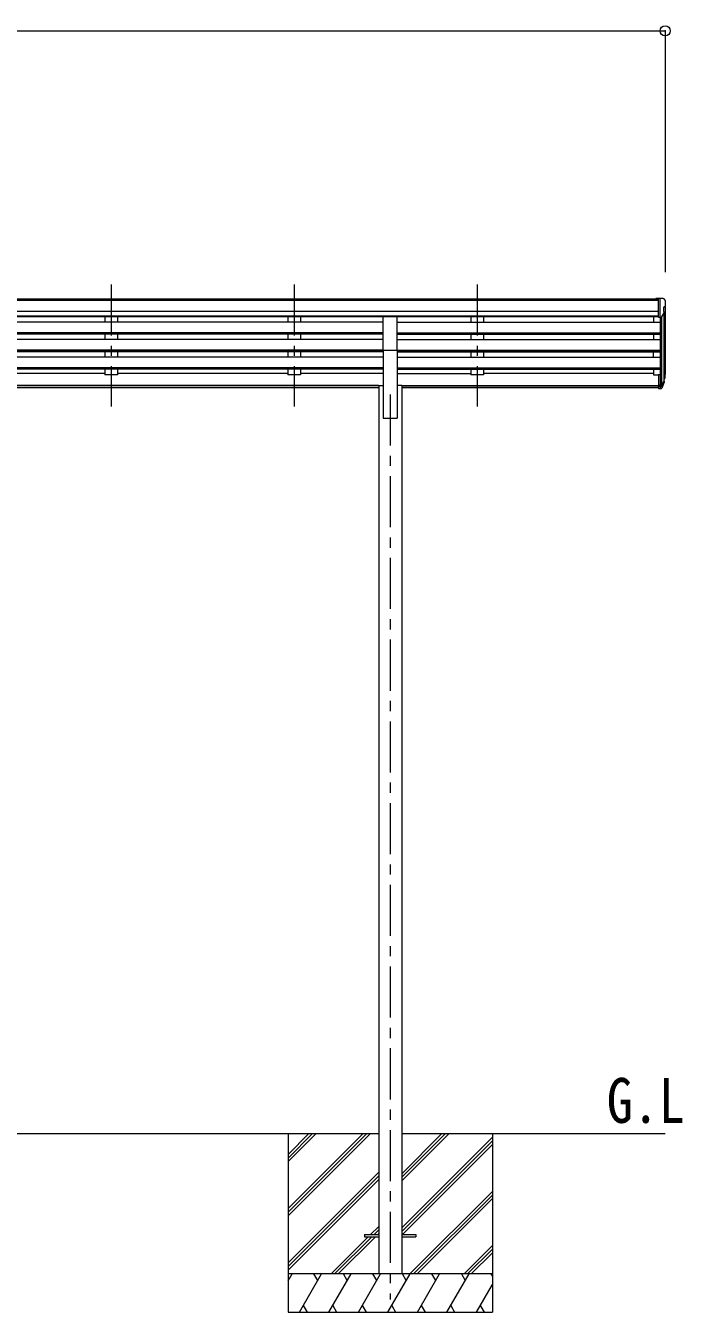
# Model space of a CAD drawing. Units: millimetres at full size, sheet at 1:40; details may follow other scales. Extents: x -11243 to 11243, y -7760 to 7760.
# Drawn here: x 4510 to 7080, y -4927 to 110 of the extents above; entities that cross this region are included whole.
import ezdxf
from ezdxf.enums import TextEntityAlignment as Align

# ---------------------------------------------------------------- set-up
doc = ezdxf.new("R2010")
doc.units = ezdxf.units.MM
doc.header["$LTSCALE"] = 40
doc.header["$PDMODE"] = 32
doc.header["$PDSIZE"] = 40
doc.linetypes.add('CHAIN1', pattern=[8, 5, -1, 1, -1])
for name, color, linetype, lineweight in [('0-0_0', 7, 'Continuous', 9), ('0-1_本体', 5, 'CHAIN1', 9), ('0-3_ELV2', 4, 'Continuous', 9), ('0-6_OTH_LINE', 6, 'Continuous', 9)]:
    doc.layers.add(name, color=color, linetype=linetype, lineweight=lineweight)
doc.layers.add('0-7_SHAPE', color=7, linetype='Continuous')
doc.styles.add('ＭＳ ゴシック', font='')
doc.styles.get('ＭＳ ゴシック').set_extended_font_data('MS Gothic')

msp = doc.modelspace()

# ---------------------------------------------------------------- linework, layer by layer
at = {"layer": '0-0_0'}
for p, q in [((3081.72, -4226.61), (5891.32, -4226.61)), ((5536.52, -4226.61), (5536.52, -4926.61)), ((5536.52, -4520.79), (5830.69, -4226.61)), ((5536.52, -4534.93), (5844.84, -4226.61)), ((5536.52, -4549.07), (5858.98, -4226.61)), ((5536.52, -4336.94), (5646.85, -4226.61)), ((5536.52, -4322.8), (5632.7, -4226.61)), ((5536.52, -4308.66), (5618.56, -4226.61)), ((5981.72, -4226.61), (7012.52, -4226.61)), ((5981.72, -4412.24), (6167.35, -4226.61)), ((5981.72, -4398.1), (6153.2, -4226.61)), ((5981.72, -4383.96), (6139.06, -4226.61)), ((6336.52, -4226.61), (6336.52, -4926.61)), ((5981.72, -4596.09), (6336.52, -4241.29)), ((5981.72, -4610.23), (6336.52, -4255.44)), ((5983.98, -4622.11), (6336.52, -4269.58)), ((5536.52, -4732.92), (5891.32, -4378.12)), ((5536.52, -4747.06), (5891.32, -4392.27)), ((5536.52, -4761.21), (5891.32, -4406.41)), ((6013.32, -4776.61), (6336.52, -4453.42)), ((6027.47, -4776.61), (6336.52, -4467.57)), ((6041.61, -4776.61), (6336.52, -4481.71)), ((5704.96, -4776.61), (5850.46, -4631.11)), ((5719.1, -4776.61), (5864.6, -4631.11)), ((5733.24, -4776.61), (5878.74, -4631.11)), ((5859.46, -4622.11), (5891.32, -4590.26)), ((5873.6, -4622.11), (5891.32, -4604.4)), ((5887.74, -4622.11), (5891.32, -4618.54)), ((6225.46, -4776.61), (6336.52, -4665.56)), ((6239.6, -4776.61), (6336.52, -4679.7)), ((6253.74, -4776.61), (6336.52, -4693.84)), ((6336.52, -4776.61), (5536.52, -4776.61)), ((5536.52, -4804.12), (5552.39, -4776.61)), ((5581.26, -4926.61), (5667.86, -4776.61)), ((5652.86, -4802.59), (5637.86, -4776.61)), ((5696.73, -4926.61), (5783.33, -4776.61)), ((5768.33, -4802.6), (5753.33, -4776.61)), ((5812.2, -4926.61), (5898.8, -4776.61)), ((5883.8, -4802.6), (5868.8, -4776.61)), ((5927.67, -4926.61), (6014.27, -4776.61)), ((5999.27, -4802.59), (5984.27, -4776.61)), ((6043.14, -4926.61), (6129.74, -4776.61)), ((6114.74, -4802.59), (6099.74, -4776.61)), ((6158.61, -4926.61), (6245.21, -4776.61)), ((6215.21, -4776.61), (6230.21, -4802.59)), ((6330.68, -4776.61), (6336.52, -4786.71)), ((6274.08, -4926.61), (6336.52, -4818.48)), ((5536.52, -4926.61), (6336.52, -4926.61)), ((5596.26, -4900.63), (5611.26, -4926.61)), ((5711.73, -4900.63), (5726.73, -4926.61)), ((5827.2, -4900.63), (5842.2, -4926.61)), ((5942.67, -4900.63), (5957.67, -4926.61)), ((6058.14, -4900.63), (6073.14, -4926.61)), ((6173.61, -4900.63), (6188.61, -4926.61)), ((6289.08, -4900.63), (6304.08, -4926.61))]:
    msp.add_line(p, q, dxfattribs=at)
at = {"layer": '0-1_本体'}
for p, q in [((4844.51, -902.21), (4844.51, -1379.73)), ((4844.52, -902.21), (4844.52, -1379.73)), ((5560.51, -902.21), (5560.51, -1379.73)), ((5560.52, -902.21), (5560.52, -1379.73)), ((6276.51, -902.21), (6276.51, -1379.73)), ((6276.52, -902.21), (6276.52, -1379.73)), ((5936.52, -1333.05), (5936.52, -4876.61))]:
    msp.add_line(p, q, dxfattribs=at)
at = {"layer": '0-3_ELV2'}
for p, q in [((6986.02, -959.56), (1987.02, -959.56)), ((6986.02, -964.78), (1987.02, -964.78)), ((6986.02, -957.96), (6976.02, -958.04)), ((6976.02, -959.56), (6976.02, -958.04)), ((6986.02, -1029.94), (6986.02, -957.96)), ((7004.52, -957.96), (6986.02, -957.96)), ((6992.52, -1030.94), (6992.52, -957.96)), ((7004.52, -957.96), (7006.85, -958.1)), ((7006.52, -992.47), (7006.52, -1008.75)), ((7011.98, -989.14), (7006.67, -992.21)), ((7007.61, -958.52), (7011.67, -964.33)), ((7012.52, -988.53), (7012.52, -1254.97)), ((7014.52, -967.33), (7014.52, -967.96)), ((6986.02, -1008.31), (1987.02, -1008.31)), ((6986.02, -1026.16), (1987.02, -1026.16)), ((5909.01, -1049.86), (3064.01, -1049.86)), ((5909.02, -1029.41), (3064.02, -1029.41)), ((4819.51, -1029.41), (4819.51, -1049.86)), ((4869.51, -1029.41), (4869.51, -1049.86)), ((5535.51, -1029.41), (5535.51, -1049.86)), ((5585.51, -1029.41), (5585.51, -1049.86)), ((5909.02, -1160.38), (5909.02, -1028.59)), ((5909.02, -1028.59), (5964.02, -1028.59)), ((5964.01, -1049.86), (6992.52, -1049.86)), ((5964.02, -1160.38), (5964.02, -1028.59)), ((6986.02, -1029.51), (5964.02, -1029.51)), ((6251.51, -1029.41), (6251.51, -1049.86)), ((6301.51, -1029.41), (6301.51, -1049.86)), ((6967.52, -1029.41), (6967.52, -1049.86)), ((6986.02, -1029.94), (6992.52, -1029.94)), ((6992.52, -1030.94), (6997.72, -1030.62)), ((6992.52, -1030.94), (6992.52, -1255.34)), ((6998.51, -1030.47), (6998.52, -1300.11)), ((7000.14, -1029.13), (7009.14, -1013.53)), ((7007.54, -1016.3), (7007.54, -1281.68)), ((5909.01, -1091.74), (3064.01, -1091.74)), ((5909.01, -1093.23), (3064.01, -1093.23)), ((5909.01, -1097.55), (3064.01, -1097.55)), ((4819.51, -1097.55), (4819.51, -1118.35)), ((4869.51, -1097.55), (4869.51, -1118.35)), ((5535.51, -1097.55), (5535.51, -1118.35)), ((5585.51, -1097.55), (5585.51, -1118.35)), ((5964.01, -1091.74), (6992.52, -1091.74)), ((5964.01, -1093.23), (6992.52, -1093.23)), ((5964.01, -1097.55), (6992.52, -1097.55)), ((6251.51, -1097.55), (6251.51, -1118.35)), ((6301.51, -1097.55), (6301.51, -1118.35)), ((6967.52, -1097.55), (6967.52, -1118.35)), ((5909.01, -1118.35), (3064.01, -1118.35)), ((5964.01, -1118.35), (6992.52, -1118.35)), ((5909.01, -1160.23), (3064.01, -1160.23)), ((5909.01, -1161.73), (3064.01, -1161.73)), ((5909.01, -1166.04), (3064.01, -1166.04)), ((5909.01, -1186.84), (3064.01, -1186.84)), ((4819.51, -1166.04), (4819.51, -1186.84)), ((4869.51, -1166.04), (4869.51, -1186.84)), ((5535.51, -1166.04), (5535.51, -1186.84)), ((5585.51, -1166.04), (5585.51, -1186.84)), ((5909.02, -1160.38), (5909.02, -1426.61)), ((5909.02, -1160.38), (5964.02, -1160.38)), ((5964.01, -1160.23), (6992.52, -1160.23)), ((5964.01, -1161.73), (6992.52, -1161.73)), ((5964.01, -1166.04), (6992.52, -1166.04)), ((5964.01, -1186.84), (6992.52, -1186.84)), ((5964.02, -1160.38), (5964.02, -1426.61)), ((6251.51, -1166.04), (6251.51, -1186.84)), ((6301.51, -1166.04), (6301.51, -1186.84)), ((6967.52, -1186.84), (6967.52, -1166.04)), ((5909.01, -1228.72), (3064.01, -1228.72)), ((5909.01, -1230.22), (3064.01, -1230.22)), ((5909.01, -1234.54), (3064.01, -1234.54)), ((4819.51, -1251.03), (4153.51, -1251.03)), ((4819.51, -1234.54), (4819.51, -1255.97)), ((4869.51, -1255.97), (4819.51, -1255.97)), ((4869.51, -1234.54), (4869.51, -1255.97)), ((5535.51, -1251.03), (4869.51, -1251.03)), ((5535.51, -1234.54), (5535.51, -1255.97)), ((5585.51, -1255.97), (5535.51, -1255.97)), ((5585.51, -1234.54), (5585.51, -1255.97)), ((5909.01, -1251.03), (5585.51, -1251.03)), ((5964.01, -1228.72), (6992.52, -1228.72)), ((5964.01, -1230.22), (6992.52, -1230.22)), ((5964.01, -1234.54), (6992.52, -1234.54)), ((5964.01, -1251.03), (6251.51, -1251.03)), ((6251.51, -1234.54), (6251.51, -1255.97)), ((6301.51, -1255.97), (6251.51, -1255.97)), ((6301.51, -1234.54), (6301.51, -1255.97)), ((6967.52, -1251.03), (6301.51, -1251.03)), ((6967.52, -1234.54), (6967.52, -1255.97)), ((6967.52, -1255.97), (6986.02, -1255.97)), ((6986.02, -1255.34), (6986.02, -1309.37)), ((6986.02, -1255.34), (6992.52, -1255.34)), ((6992.52, -1255.34), (6992.52, -1310.11)), ((5891.31, -1298.04), (3081.71, -1298.04)), ((5891.31, -1299.44), (3081.71, -1299.44)), ((5891.31, -1307.13), (3081.71, -1307.13)), ((5891.32, -1297.61), (5891.32, -4776.62)), ((5891.32, -1297.61), (5909.02, -1297.61)), ((5981.72, -1297.61), (5964.02, -1297.61)), ((5981.71, -1298.04), (6986.02, -1298.04)), ((5981.71, -1299.44), (6986.02, -1299.44)), ((6986.02, -1307.13), (5981.71, -1307.13)), ((5981.72, -1297.61), (5981.72, -4776.62)), ((6986.02, -1295.47), (6992.52, -1295.47)), ((6986.02, -1300.35), (6992.52, -1300.35)), ((6986.02, -1309.37), (6992.52, -1309.37)), ((6992.52, -1300.37), (6997.65, -1300.37)), ((6992.52, -1302.18), (6997.36, -1302.18)), ((6998.95, -1299.69), (7006.7, -1284.29)), ((7008.15, -1284.64), (6999.96, -1300.82)), ((7008.77, -1285.21), (6999.96, -1308.75)), ((7010.82, -1268.15), (7007.54, -1275.21)), ((7011.42, -1269.53), (7007.54, -1277.47)), ((7009.11, -1280.8), (7008.77, -1285.21)), ((6992.52, -1310.11), (6997.36, -1310.11)), ((5909.02, -1426.61), (5964.02, -1426.61)), ((5836.52, -4622.11), (5836.52, -4631.11)), ((5836.52, -4622.11), (5891.32, -4622.11)), ((5836.52, -4631.11), (5891.32, -4631.11)), ((5981.72, -4622.11), (6036.52, -4622.11)), ((5981.72, -4631.11), (6036.52, -4631.11)), ((6036.52, -4622.11), (6036.52, -4631.11))]:
    msp.add_line(p, q, dxfattribs=at)
for centre, radius, start, end in [((7006.82, -992.47), 0.3, 120, 180), ((7006.79, -959.1), 1, 35, 86.5), ((7011.52, -967.33), 3, 0, 87), ((7007.61, -984.77), 6.18, 315.00103, 354.2965), ((6812.52, -967.96), 202, 355.05096, 0), ((6997.54, -1027.63), 3, 273.5, 330), ((7006.82, -1008.75), 0.3, 180, 265.2833), ((7006.54, -1012.03), 3, 330, 85.2833), ((6981.93, -1258.65), 30.41, 341.80266, 352.8448), ((6983.33, -1260.41), 29.53, 342.01856, 353.49194)]:
    msp.add_arc(centre, radius, start, end, dxfattribs=at)
for centre, major_axis, ratio, start_param, end_param in [((6924.65, -1254.17), (-87.93, 4.42), 0.541684, 3.060334, 3.2172517), ((6923.86, -1260.84), (89.06, 1.43), 0.57596, 6.1985533, 6.3701348), ((6997.36, -1299.47), (3, 0), 0.90356, 4.712389, 5.7595865), ((6997.36, -1307.4), (-3, 0), 0.90356, 1.5707963, 2.6179939), ((6997.65, -1299.01), (1.5, 0), 0.90356, 4.712389, 5.7595865), ((6922.6, -1260.75), (88.05, 0), 0.90356, 5.9828017, 6.0168888), ((7007.8, -1280.8), (-1.3, 0), 0.90356, 2.9359903, 4.9130961), ((6921.88, -1264.61), (89.07, 0), 0.90356, 6.0316505, 6.077583)]:
    msp.add_ellipse(centre, major_axis=major_axis, ratio=ratio, start_param=start_param, end_param=end_param, dxfattribs=at)
at = {"layer": '0-6_OTH_LINE'}
for p, q in [((1960.52, 90.44), (7012.52, 90.44)), ((7012.52, 90.44), (7012.52, -854.97))]:
    msp.add_line(p, q, dxfattribs=at)
msp.add_point((7012.52, 90.44), dxfattribs=at)

# ---------------------------------------------------------------- texts
at = {"layer": '0-7_SHAPE', "style": 'ＭＳ ゴシック', "width": 0.85}
msp.add_text('G.L', height=176, dxfattribs=at).set_placement((6783.99, -4237.91), align=Align.BOTTOM_LEFT)

doc.saveas('drawing.dxf')
